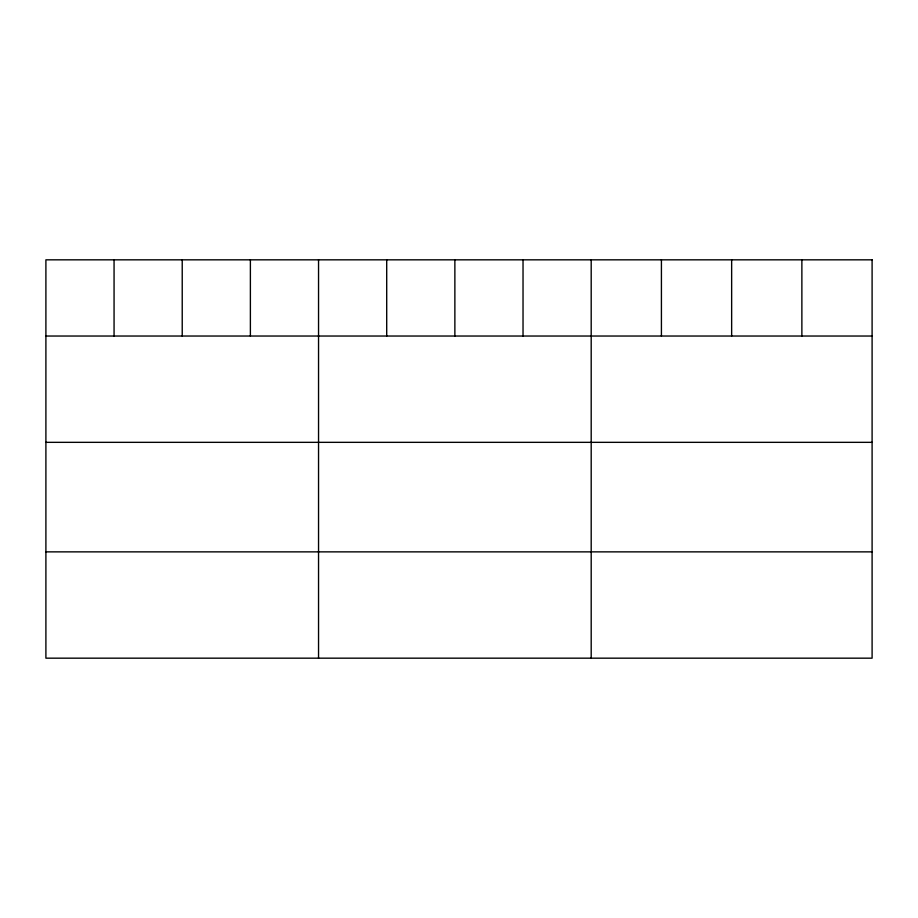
<?xml version="1.0" encoding="UTF-8"?>
<svg xmlns="http://www.w3.org/2000/svg" width="918" height="918" viewBox="0 0 918 918"><rect width="100%" height="100%" fill="white"/><g stroke="black" fill="none" stroke-linecap="round" stroke-linejoin="round"><path stroke-width="1.38" d="M45.9 336.034L872.1 336.034M45.9 442.338L872.1 442.338M45.9 551.867L872.1 551.867M801.873 259.828L801.873 336.034M731.646 259.828L731.646 336.034M661.419 259.828L661.419 336.034M591.192 259.828L591.192 658.172M523.03 259.828L523.03 336.034M454.869 259.828L454.869 336.034M386.707 259.828L386.707 336.034M318.546 259.828L318.546 658.172M250.384 259.828L250.384 336.034M182.223 259.828L182.223 336.034M114.062 259.828L114.062 336.034M872.1 259.828L45.9 259.828L45.9 658.172L872.1 658.172L872.1 259.828"/></g></svg>
